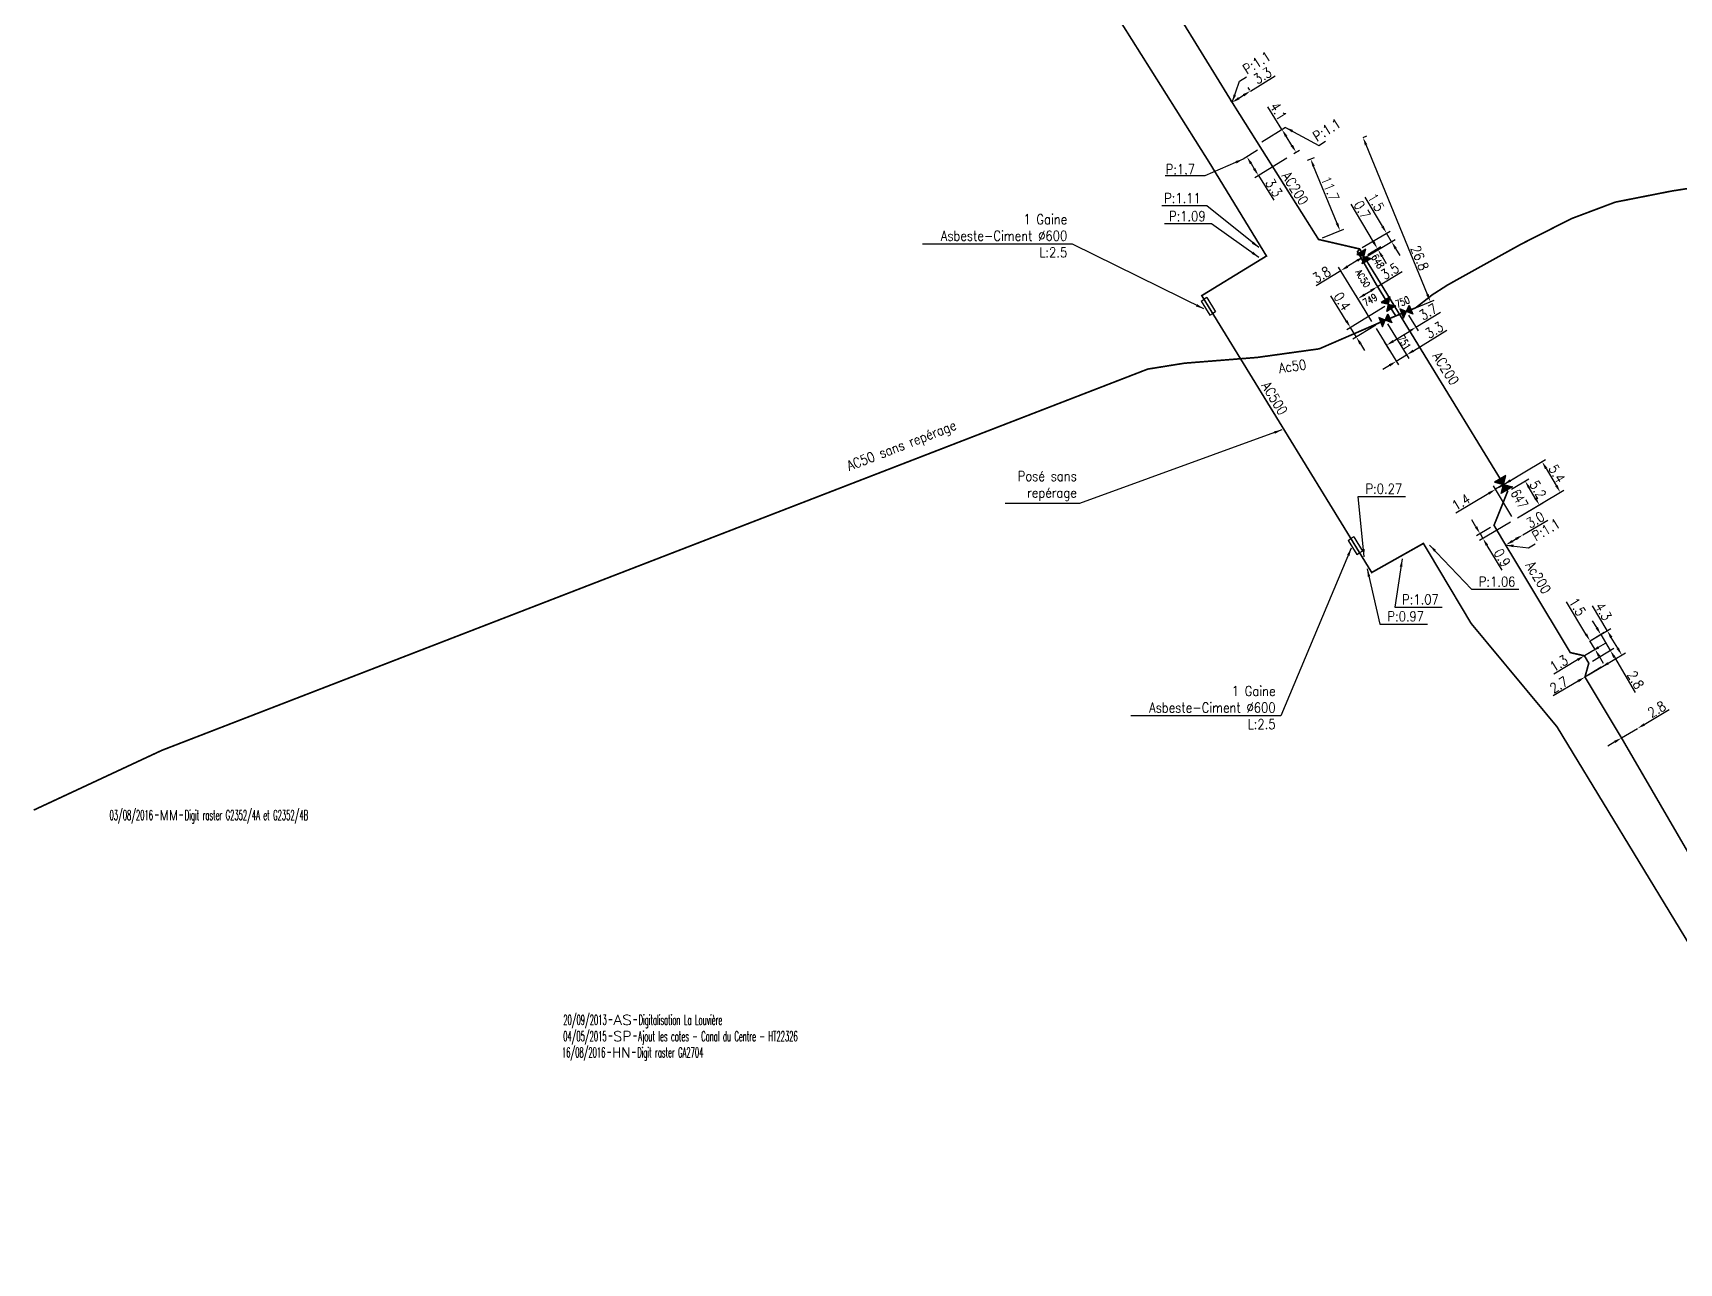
# Model space of a CAD drawing. Header units: millimetres. Extents: x 134000 to 135000, y 130000 to 130989.
# Drawn here: x 133999.9 to 134248.2, y 130200.9 to 130386.5 of the extents above; entities that cross this region are included whole.
import ezdxf
from ezdxf.enums import TextEntityAlignment as Align

# ---------------------------------------------------------------- set-up
doc = ezdxf.new("R2010")
doc.units = ezdxf.units.MM
doc.header["$PDMODE"] = 34
doc.layers.get('0').update_dxf_attribs({"linetype": 'CONTINUOUS'})
doc.layers.get('Defpoints').update_dxf_attribs({"linetype": 'CONTINUOUS'})
for name, color, linetype in [('G_120', 4, 'CONTINUOUS'), ('G_300', 7, 'CONTINUOUS'), ('G_400', 7, 'CONTINUOUS'), ('G_910', 7, 'CONTINUOUS')]:
    doc.layers.add(name, color=color, linetype=linetype)
doc.styles.get("Standard").update_dxf_attribs({"font": 'romans.shx', "width": 0.85})
doc.linetypes.add('G_CROSS_COUNTRY', pattern='A,8,-7.08,["CROSS COUNTRY",Standard,S=1,R=0,X=-6.34,Y=-0.5],-7.08', length=22.16)
doc.linetypes.add('G_typB_AP', pattern='A,5,-0.3,["o",Standard,S=1.5,R=0,X=0,Y=-0.5],-1.65', length=6.95)
doc.dimstyles.get("Standard").update_dxf_attribs({"dimtxt": 1.5, "dimasz": 1.2, "dimexe": 0.625, "dimexo": 0.625, "dimgap": 0.25, "dimtad": 1, "dimdec": 1, "dimzin": 0, "dimdsep": 46, "dimtxsty": 'Standard', "dimcen": -0.5, "dimadec": 0, "dimazin": 0, "dimtfac": 1, "dimtdec": 1, "dimtmove": 0, "dimatfit": 3, "dimfxl": 0, "dimtolj": 1, "dimtzin": 0, "dimarcsym": 0})

# ---------------------------------------------------------------- blocks, each defined once
blk = doc.blocks.new('*D66')
at = {"layer": 'Defpoints', "color": 0, "linetype": 'Continuous', "transparency": 16777216}
for p in [(134203.9, 130343.16), (134202.21, 130342.43), (134205.57, 130336.98)]:
    blk.add_point(p, dxfattribs=at)
at = {"layer": 'G_300', "color": 0, "linetype": 'Continuous', "lineweight": -2, "transparency": 16777216}
for p, q in [((134202.54, 130341.9), (134205.9, 130336.44)), ((134204.23, 130342.63), (134207.45, 130337.39)), ((134208.14, 130338.56), (134213.18, 130341.66)), ((134205.57, 130336.98), (134207.12, 130337.93)), ((134204.55, 130336.35), (134203.53, 130335.72))]:
    blk.add_line(p, q, dxfattribs=at)
at = {"layer": 'G_300', "color": 0, "linetype": 'Continuous', "transparency": 16777216}
for points in [[(134208.04, 130338.73), (134208.24, 130338.39), (134207.12, 130337.93)], [(134204.45, 130336.52), (134204.66, 130336.18), (134205.57, 130336.98)]]:
    blk.add_solid(points, dxfattribs=at)
at = {"layer": 'G_300', "color": 0, "linetype": 'Continuous', "transparency": 16777216, "insert": (134211.3, 130341.68), "char_height": 1.5, "attachment_point": 5, "rotation": 31.6042}
blk.add_mtext('\\A1;3.3', dxfattribs=at)
blk = doc.blocks.new('*D67')
at = {"layer": 'Defpoints', "color": 0, "linetype": 'Continuous', "transparency": 16777216}
for p in [(134199.77, 130346.41), (134204.38, 130345.59), (134202.21, 130342.43)]:
    blk.add_point(p, dxfattribs=at)
at = {"layer": 'G_300', "color": 0, "linetype": 'Continuous', "lineweight": -2, "transparency": 16777216}
for p, q in [((134202.75, 130348.24), (134206.47, 130350.53)), ((134204.05, 130346.12), (134202.42, 130348.78)), ((134201.89, 130342.97), (134199.44, 130346.94)), ((134200.79, 130347.04), (134201.73, 130347.61))]:
    blk.add_line(p, q, dxfattribs=at)
at = {"layer": 'G_300', "color": 0, "linetype": 'Continuous', "transparency": 16777216}
for points in [[(134201.62, 130347.79), (134201.83, 130347.44), (134202.75, 130348.24)], [(134200.69, 130347.21), (134200.89, 130346.87), (134199.77, 130346.41)]]:
    blk.add_solid(points, dxfattribs=at)
at = {"layer": 'G_300', "color": 0, "linetype": 'Continuous', "transparency": 16777216, "insert": (134204.6, 130350.56), "char_height": 1.5, "attachment_point": 5, "rotation": 31.6042}
blk.add_mtext('\\A1;3.5', dxfattribs=at)
blk = doc.blocks.new('*D68')
at = {"layer": 'Defpoints', "color": 0, "linetype": 'Continuous', "transparency": 16777216}
for p in [(134204.38, 130345.59), (134199.54, 130340.62), (134202.99, 130342.75)]:
    blk.add_point(p, dxfattribs=at)
at = {"layer": 'G_300', "color": 0, "linetype": 'Continuous', "lineweight": -2, "transparency": 16777216}
for p, q in [((134198.02, 130343.08), (134195.7, 130346.86)), ((134203.85, 130345.26), (134198.12, 130341.73)), ((134199.54, 130340.62), (134198.65, 130342.06)), ((134202.46, 130342.42), (134199, 130340.3)), ((134200.16, 130339.6), (134200.79, 130338.58))]:
    blk.add_line(p, q, dxfattribs=at)
at = {"layer": 'G_300', "color": 0, "linetype": 'Continuous', "transparency": 16777216}
for points in [[(134198.19, 130343.19), (134197.85, 130342.98), (134198.65, 130342.06)], [(134200.34, 130339.71), (134199.99, 130339.5), (134199.54, 130340.62)]]:
    blk.add_solid(points, dxfattribs=at)
at = {"layer": 'G_300', "color": 0, "linetype": 'Continuous', "transparency": 16777216, "insert": (134197.4, 130346.01), "char_height": 1.5, "attachment_point": 5, "rotation": 301.6042}
blk.add_mtext('\\A1;0.4', dxfattribs=at)
blk = doc.blocks.new('*D84')
at = {"layer": 'Defpoints', "color": 0, "linetype": 'Continuous', "transparency": 16777216}
for p in [(134183.56, 130377.76), (134181.07, 130375.62), (134183.82, 130377.34)]:
    blk.add_point(p, dxfattribs=at)
at = {"layer": 'G_120', "color": 0, "linetype": 'Continuous', "lineweight": -2, "transparency": 16777216}
for p, q in [((134183.49, 130377.87), (134183.23, 130378.29)), ((134183.56, 130377.76), (134187.27, 130380.07)), ((134180.73, 130376.15), (134180.47, 130376.57)), ((134181.82, 130376.67), (134182.54, 130377.12))]:
    blk.add_line(p, q, dxfattribs=at)
at = {"layer": 'G_120', "color": 0, "linetype": 'Continuous', "transparency": 16777216}
for points in [[(134182.43, 130377.29), (134182.65, 130376.95), (134183.56, 130377.76)], [(134181.71, 130376.84), (134181.93, 130376.5), (134180.8, 130376.04)]]:
    blk.add_solid(points, dxfattribs=at)
at = {"layer": 'G_120', "color": 0, "linetype": 'Continuous', "transparency": 16777216, "insert": (134185.39, 130380.08), "char_height": 1.5, "attachment_point": 5, "rotation": 31.9525}
blk.add_mtext('\\A1;3.3', dxfattribs=at)
blk = doc.blocks.new('*D86')
at = {"layer": 'Defpoints', "color": 0, "linetype": 'Continuous', "transparency": 16777216}
for p in [(134191.57, 130367.07), (134192.64, 130367.51), (134193.84, 130355.36)]:
    blk.add_point(p, dxfattribs=at)
at = {"layer": 'G_120', "color": 0, "linetype": 'Continuous', "lineweight": -2, "transparency": 16777216}
for p, q in [((134192.15, 130367.31), (134193.22, 130367.75)), ((134196.63, 130357.79), (134193.1, 130366.4)), ((134194.42, 130355.59), (134197.66, 130356.92))]:
    blk.add_line(p, q, dxfattribs=at)
at = {"layer": 'G_120', "color": 0, "linetype": 'Continuous', "transparency": 16777216}
for points in [[(134193.28, 130366.47), (134192.91, 130366.32), (134192.64, 130367.51)], [(134196.81, 130357.87), (134196.44, 130357.72), (134197.08, 130356.68)]]:
    blk.add_solid(points, dxfattribs=at)
at = {"layer": 'G_120', "color": 0, "linetype": 'Continuous', "transparency": 16777216, "insert": (134195.57, 130363.02), "char_height": 1.5, "attachment_point": 5, "rotation": 292.2926}
blk.add_mtext('\\A1;11.7', dxfattribs=at)
blk = doc.blocks.new('*D87')
at = {"layer": 'Defpoints', "color": 0, "linetype": 'Continuous', "transparency": 16777216}
for p in [(134202.82, 130353.81), (134200.23, 130352.28), (134200.71, 130352.79)]:
    blk.add_point(p, dxfattribs=at)
at = {"layer": 'G_300', "color": 0, "linetype": 'Continuous', "lineweight": -2, "transparency": 16777216}
for p, q in [((134202.11, 130355.01), (134198.75, 130360.69)), ((134200.77, 130352.6), (134203.36, 130354.13)), ((134201.25, 130353.11), (134203.26, 130354.3)), ((134202.82, 130353.81), (134202.72, 130353.98)), ((134203.43, 130352.78), (134204.04, 130351.75))]:
    blk.add_line(p, q, dxfattribs=at)
at = {"layer": 'G_300', "color": 0, "linetype": 'Continuous', "transparency": 16777216}
for points in [[(134202.28, 130355.11), (134201.94, 130354.91), (134202.72, 130353.98)], [(134203.6, 130352.88), (134203.26, 130352.68), (134202.82, 130353.81)]]:
    blk.add_solid(points, dxfattribs=at)
at = {"layer": 'G_300', "color": 0, "linetype": 'Continuous', "transparency": 16777216, "insert": (134200.42, 130359.83), "char_height": 1.5, "attachment_point": 5, "rotation": 300.6363}
blk.add_mtext('\\A1;0.7', dxfattribs=at)
blk = doc.blocks.new('*D88')
at = {"layer": 'Defpoints', "color": 0, "linetype": 'Continuous', "transparency": 16777216}
for p in [(134197.19, 130350.64), (134200.71, 130352.79), (134201.19, 130344.11)]:
    blk.add_point(p, dxfattribs=at)
at = {"layer": 'G_300', "color": 0, "linetype": 'Continuous', "lineweight": -2, "transparency": 16777216}
for p, q in [((134197.19, 130350.64), (134193.46, 130348.35)), ((134200.86, 130344.64), (134196.87, 130351.17)), ((134199.69, 130352.16), (134198.21, 130351.26))]:
    blk.add_line(p, q, dxfattribs=at)
at = {"layer": 'G_300', "color": 0, "linetype": 'Continuous', "transparency": 16777216}
for points in [[(134198.11, 130351.43), (134198.32, 130351.09), (134197.19, 130350.64)], [(134199.58, 130352.33), (134199.79, 130351.99), (134200.71, 130352.79)]]:
    blk.add_solid(points, dxfattribs=at)
at = {"layer": 'G_300', "color": 0, "linetype": 'Continuous', "transparency": 16777216, "insert": (134194.29, 130350.03), "char_height": 1.5, "attachment_point": 5, "rotation": 31.46}
blk.add_mtext('\\A1;3.8', dxfattribs=at)
blk = doc.blocks.new('*D89')
at = {"layer": 'Defpoints', "color": 0, "linetype": 'Continuous', "transparency": 16777216}
for p in [(134199.88, 130353.81), (134204.86, 130355.02), (134200.23, 130352.28)]:
    blk.add_point(p, dxfattribs=at)
at = {"layer": 'G_120', "color": 0, "linetype": 'Continuous', "lineweight": -2, "transparency": 16777216}
for p, q in [((134203.48, 130357.34), (134200.89, 130361.72)), ((134200.42, 130354.13), (134204.63, 130356.63)), ((134200.77, 130352.6), (134205.4, 130355.33)), ((134204.86, 130355.02), (134204.09, 130356.31)), ((134205.47, 130353.98), (134206.08, 130352.95))]:
    blk.add_line(p, q, dxfattribs=at)
at = {"layer": 'G_120', "color": 0, "linetype": 'Continuous', "transparency": 16777216}
for points in [[(134203.65, 130357.44), (134203.31, 130357.24), (134204.09, 130356.31)], [(134205.64, 130354.09), (134205.3, 130353.88), (134204.86, 130355.02)]]:
    blk.add_solid(points, dxfattribs=at)
at = {"layer": 'G_120', "color": 0, "linetype": 'Continuous', "transparency": 16777216, "insert": (134202.51, 130360.95), "char_height": 1.5, "attachment_point": 5, "rotation": 300.6363}
blk.add_mtext('\\A1;1.5', dxfattribs=at)
blk = doc.blocks.new('G_300_04')
at = {"linetype": 'Continuous'}
h = blk.add_hatch(color=0, dxfattribs=at)
h.paths.add_polyline_path([(-1, 1), (-1, -1), (0, 0)])
h.paths.add_polyline_path([(1, 1), (0, 0), (1, -1)])
at = {"color": 0, "linetype": 'Continuous', "flags": 128}
blk.add_lwpolyline([(-1, -1), (1, 1), (1, -1), (-1, 1)], close=True, dxfattribs=at)
at = {"color": 0, "linetype": 'Continuous', "width": 0.75}
blk.add_attdef('NUM', text='', height=1.5, dxfattribs=at).set_placement((0, 2.1), align=Align.MIDDLE_CENTER)
at = {"color": 0, "linetype": 'Continuous', "width": 0.75, "flags": 3}
for tag, p in [('DEF_LEG', (0, -5)), ('DEF_COUP', (0, -7.5)), ('DEF_TYPE', (0, -10))]:
    blk.add_attdef(tag, text='', height=1.2, dxfattribs=at).set_placement(p, align=Align.MIDDLE)
blk = doc.blocks.new('*D101')
at = {"layer": 'Defpoints', "color": 0, "linetype": 'Continuous', "transparency": 16777216}
for p in [(134207.09, 130344.47), (134204.09, 130339.38), (134204.9, 130338.08)]:
    blk.add_point(p, dxfattribs=at)
at = {"layer": 'G_300', "color": 0, "linetype": 'Continuous', "lineweight": -2, "transparency": 16777216}
for p, q in [((134207.42, 130343.93), (134208.86, 130341.58)), ((134208.53, 130342.11), (134212.26, 130344.4)), ((134205.11, 130340.01), (134207.51, 130341.48)), ((134204.57, 130338.61), (134203.77, 130339.91))]:
    blk.add_line(p, q, dxfattribs=at)
at = {"layer": 'G_300', "color": 0, "linetype": 'Continuous', "transparency": 16777216}
for points in [[(134207.41, 130341.66), (134207.62, 130341.31), (134208.53, 130342.11)], [(134205.01, 130340.18), (134205.22, 130339.84), (134204.09, 130339.38)]]:
    blk.add_solid(points, dxfattribs=at)
at = {"layer": 'G_300', "color": 0, "linetype": 'Continuous', "transparency": 16777216, "insert": (134210.38, 130344.43), "char_height": 1.5, "attachment_point": 5, "rotation": 31.6042}
blk.add_mtext('\\A1;3.7', dxfattribs=at)
blk = doc.blocks.new('*D102')
at = {"layer": 'Defpoints', "color": 0, "linetype": 'Continuous', "transparency": 16777216}
for p in [(134224.66, 130310.76), (134224.66, 130310.76), (134222.07, 130309.23)]:
    blk.add_point(p, dxfattribs=at)
at = {"layer": 'G_120', "color": 0, "linetype": 'Continuous', "lineweight": -2, "transparency": 16777216}
for p, q in [((134224.66, 130310.76), (134228.42, 130312.98)), ((134223.11, 130309.84), (134223.62, 130310.15))]:
    blk.add_line(p, q, dxfattribs=at)
at = {"layer": 'G_120', "color": 0, "linetype": 'Continuous', "transparency": 16777216}
for points in [[(134223.52, 130310.32), (134223.73, 130309.97), (134224.66, 130310.76)], [(134223.01, 130310.01), (134223.21, 130309.67), (134222.07, 130309.23)]]:
    blk.add_solid(points, dxfattribs=at)
at = {"layer": 'G_120', "color": 0, "linetype": 'Continuous', "transparency": 16777216, "insert": (134226.55, 130313.04), "char_height": 1.5, "attachment_point": 5, "rotation": 30.6011}
blk.add_mtext('\\A1;3.0', dxfattribs=at)
blk = doc.blocks.new('*D103')
at = {"layer": 'Defpoints', "color": 0, "linetype": 'Continuous', "transparency": 16777216}
for p in [(134220.31, 130312.21), (134223.32, 130313.01), (134218.64, 130310.22)]:
    blk.add_point(p, dxfattribs=at)
at = {"layer": 'G_120', "color": 0, "linetype": 'Continuous', "lineweight": -2, "transparency": 16777216}
for p, q in [((134217.59, 130311.99), (134216.97, 130313.02)), ((134219.77, 130311.89), (134217.67, 130310.64)), ((134222.78, 130312.69), (134218.1, 130309.9)), ((134218.2, 130310.96), (134218.64, 130310.22)), ((134219.25, 130309.19), (134221.47, 130305.46))]:
    blk.add_line(p, q, dxfattribs=at)
at = {"layer": 'G_120', "color": 0, "linetype": 'Continuous', "transparency": 16777216}
for points in [[(134217.76, 130312.09), (134217.42, 130311.88), (134218.2, 130310.96)], [(134219.43, 130309.29), (134219.08, 130309.09), (134218.64, 130310.22)]]:
    blk.add_solid(points, dxfattribs=at)
at = {"layer": 'G_120', "color": 0, "linetype": 'Continuous', "transparency": 16777216, "insert": (134221.54, 130307.31), "char_height": 1.5, "attachment_point": 5, "rotation": 300.7694}
blk.add_mtext('\\A1;0.9', dxfattribs=at)
blk = doc.blocks.new('*D104')
at = {"layer": 'Defpoints', "color": 0, "linetype": 'Continuous', "transparency": 16777216}
for p in [(134233.95, 130292.52), (134235.06, 130293.18), (134235.06, 130293.18)]:
    blk.add_point(p, dxfattribs=at)
at = {"layer": 'G_120', "color": 0, "linetype": 'Continuous', "lineweight": -2, "transparency": 16777216}
for p, q in [((134236.1, 130293.8), (134237.13, 130294.41)), ((134232.92, 130291.9), (134229.32, 130289.76)), ((134235.06, 130293.18), (134233.95, 130292.52))]:
    blk.add_line(p, q, dxfattribs=at)
at = {"layer": 'G_120', "color": 0, "linetype": 'Continuous', "transparency": 16777216}
for points in [[(134235.99, 130293.97), (134236.2, 130293.63), (134235.06, 130293.18)], [(134232.81, 130292.08), (134233.02, 130291.73), (134233.95, 130292.52)]]:
    blk.add_solid(points, dxfattribs=at)
at = {"layer": 'G_120', "color": 0, "linetype": 'Continuous', "transparency": 16777216, "insert": (134230.09, 130291.38), "char_height": 1.5, "attachment_point": 5, "rotation": 30.8023}
blk.add_mtext('\\A1;1.3', dxfattribs=at)
blk = doc.blocks.new('*D105')
at = {"layer": 'Defpoints', "color": 0, "linetype": 'Continuous', "transparency": 16777216}
for p in [(134241.96, 130281.55), (134241.96, 130281.55), (134239.55, 130280.12)]:
    blk.add_point(p, dxfattribs=at)
at = {"layer": 'G_120', "color": 0, "linetype": 'Continuous', "lineweight": -2, "transparency": 16777216}
for p, q in [((134242.99, 130282.16), (134246.75, 130284.39)), ((134239.55, 130280.12), (134241.96, 130281.55)), ((134238.52, 130279.51), (134237.48, 130278.9))]:
    blk.add_line(p, q, dxfattribs=at)
at = {"layer": 'G_120', "color": 0, "linetype": 'Continuous', "transparency": 16777216}
for points in [[(134242.89, 130282.33), (134243.09, 130281.99), (134241.96, 130281.55)], [(134238.41, 130279.68), (134238.62, 130279.34), (134239.55, 130280.12)]]:
    blk.add_solid(points, dxfattribs=at)
at = {"layer": 'G_120', "color": 0, "linetype": 'Continuous', "transparency": 16777216, "insert": (134244.87, 130284.44), "char_height": 1.5, "attachment_point": 5, "rotation": 30.6753}
blk.add_mtext('\\A1;2.8', dxfattribs=at)
blk = doc.blocks.new('*D116')
at = {"layer": 'Defpoints', "color": 0, "linetype": 'Continuous', "transparency": 16777216}
for p in [(134234.3, 130294.47), (134234.79, 130294.77), (134233.95, 130292.52)]:
    blk.add_point(p, dxfattribs=at)
at = {"layer": 'G_120', "color": 0, "linetype": 'Continuous', "lineweight": -2, "transparency": 16777216}
for p, q in [((134234.18, 130295.8), (134231.27, 130300.68)), ((134234.48, 130292.84), (134236.1, 130293.8)), ((134235.56, 130293.48), (134234.79, 130294.77)), ((134234.83, 130294.79), (134235.33, 130295.09)), ((134236.17, 130292.45), (134236.79, 130291.42))]:
    blk.add_line(p, q, dxfattribs=at)
at = {"layer": 'G_120', "color": 0, "linetype": 'Continuous', "transparency": 16777216}
for points in [[(134234.35, 130295.9), (134234.01, 130295.7), (134234.79, 130294.77)], [(134236.35, 130292.55), (134236, 130292.35), (134235.56, 130293.48)]]:
    blk.add_solid(points, dxfattribs=at)
at = {"layer": 'G_120', "color": 0, "linetype": 'Continuous', "transparency": 16777216, "insert": (134232.89, 130299.91), "char_height": 1.5, "attachment_point": 5, "rotation": 300.8023}
blk.add_mtext('\\A1;1.5', dxfattribs=at)
blk = doc.blocks.new('*D117')
at = {"layer": 'Defpoints', "color": 0, "linetype": 'Continuous', "transparency": 16777216}
for p in [(134236.42, 130295.74), (134234.3, 130294.47), (134234.61, 130291.4)]:
    blk.add_point(p, dxfattribs=at)
at = {"layer": 'G_120', "color": 0, "linetype": 'Continuous', "lineweight": -2, "transparency": 16777216}
for p, q in [((134234.83, 130294.79), (134236.95, 130296.06)), ((134235.8, 130296.77), (134235.19, 130297.8)), ((134236.42, 130295.74), (134237.85, 130293.33)), ((134235.15, 130291.72), (134238.39, 130293.65)), ((134238.47, 130292.3), (134241.62, 130287))]:
    blk.add_line(p, q, dxfattribs=at)
at = {"layer": 'G_120', "color": 0, "linetype": 'Continuous', "transparency": 16777216}
for points in [[(134235.98, 130296.87), (134235.63, 130296.66), (134236.42, 130295.74)], [(134238.64, 130292.4), (134238.29, 130292.2), (134237.85, 130293.33)]]:
    blk.add_solid(points, dxfattribs=at)
at = {"layer": 'G_120', "color": 0, "linetype": 'Continuous', "transparency": 16777216, "insert": (134241.67, 130288.88), "char_height": 1.5, "attachment_point": 5, "rotation": 300.8023}
blk.add_mtext('\\A1;2.8', dxfattribs=at)
blk = doc.blocks.new('*D118')
at = {"layer": 'Defpoints', "color": 0, "linetype": 'Continuous', "transparency": 16777216}
for p in [(134237.39, 130296.32), (134234.3, 130294.47), (134234.03, 130289.31)]:
    blk.add_point(p, dxfattribs=at)
at = {"layer": 'G_120', "color": 0, "linetype": 'Continuous', "lineweight": -2, "transparency": 16777216}
for p, q in [((134237.39, 130296.32), (134235.15, 130300.07)), ((134234.83, 130294.79), (134237.93, 130296.64)), ((134238.98, 130293.65), (134238, 130295.29)), ((134234.57, 130289.63), (134240.13, 130292.94))]:
    blk.add_line(p, q, dxfattribs=at)
at = {"layer": 'G_120', "color": 0, "linetype": 'Continuous', "transparency": 16777216}
for points in [[(134238.18, 130295.39), (134237.83, 130295.18), (134237.39, 130296.32)], [(134239.15, 130293.76), (134238.81, 130293.55), (134239.59, 130292.62)]]:
    blk.add_solid(points, dxfattribs=at)
at = {"layer": 'G_120', "color": 0, "linetype": 'Continuous', "transparency": 16777216, "insert": (134236.82, 130299.22), "char_height": 1.5, "attachment_point": 5, "rotation": 300.8023}
blk.add_mtext('\\A1;4.3', dxfattribs=at)
blk = doc.blocks.new('*D119')
at = {"layer": 'Defpoints', "color": 0, "linetype": 'Continuous', "transparency": 16777216}
for p in [(134236.5, 130290.78), (134234.03, 130289.31), (134234.03, 130289.31)]:
    blk.add_point(p, dxfattribs=at)
at = {"layer": 'G_120', "color": 0, "linetype": 'Continuous', "lineweight": -2, "transparency": 16777216}
for p, q in [((134236.5, 130290.78), (134234.03, 130289.31)), ((134237.53, 130291.39), (134238.56, 130292.01)), ((134233, 130288.69), (134229.25, 130286.46)), ((134233.71, 130289.85), (134233.71, 130289.85))]:
    blk.add_line(p, q, dxfattribs=at)
at = {"layer": 'G_120', "color": 0, "linetype": 'Continuous', "transparency": 16777216}
for points in [[(134237.43, 130291.56), (134237.63, 130291.22), (134236.5, 130290.78)], [(134232.9, 130288.87), (134233.11, 130288.52), (134234.03, 130289.31)]]:
    blk.add_solid(points, dxfattribs=at)
at = {"layer": 'G_120', "color": 0, "linetype": 'Continuous', "transparency": 16777216, "insert": (134230.1, 130288.13), "char_height": 1.5, "attachment_point": 5, "rotation": 30.8023}
blk.add_mtext('\\A1;2.7', dxfattribs=at)
blk = doc.blocks.new('*D120')
at = {"layer": 'Defpoints', "color": 0, "linetype": 'Continuous', "transparency": 16777216}
for p in [(134221.75, 130318.36), (134220.55, 130317.65), (134223.32, 130313.01)]:
    blk.add_point(p, dxfattribs=at)
at = {"layer": 'G_300', "color": 0, "linetype": 'Continuous', "lineweight": -2, "transparency": 16777216}
for p, q in [((134223, 130313.54), (134220.23, 130318.18)), ((134221.75, 130318.36), (134220.55, 130317.65)), ((134222.79, 130318.97), (134223.82, 130319.59)), ((134219.52, 130317.03), (134214.54, 130314.07)), ((134222.07, 130317.82), (134222.07, 130317.82))]:
    blk.add_line(p, q, dxfattribs=at)
at = {"layer": 'G_300', "color": 0, "linetype": 'Continuous', "transparency": 16777216}
for points in [[(134222.68, 130319.15), (134222.89, 130318.8), (134221.75, 130318.36)], [(134219.42, 130317.2), (134219.63, 130316.86), (134220.55, 130317.65)]]:
    blk.add_solid(points, dxfattribs=at)
at = {"layer": 'G_300', "color": 0, "linetype": 'Continuous', "transparency": 16777216, "insert": (134215.34, 130315.71), "char_height": 1.5, "attachment_point": 5, "rotation": 30.7694}
blk.add_mtext('\\A1;1.4', dxfattribs=at)
blk = doc.blocks.new('*D121')
at = {"layer": 'Defpoints', "color": 0, "linetype": 'Continuous', "transparency": 16777216}
for p in [(134225, 130318.9), (134222.41, 130317.36), (134223.32, 130313.01)]:
    blk.add_point(p, dxfattribs=at)
at = {"layer": 'G_120', "color": 0, "linetype": 'Continuous', "lineweight": -2, "transparency": 16777216}
for p, q in [((134222.94, 130317.68), (134225.54, 130319.22)), ((134223.85, 130313.33), (134227.69, 130315.61)), ((134226.54, 130316.32), (134225.62, 130317.87))]:
    blk.add_line(p, q, dxfattribs=at)
at = {"layer": 'G_120', "color": 0, "linetype": 'Continuous', "transparency": 16777216}
for points in [[(134225.79, 130317.97), (134225.45, 130317.77), (134225, 130318.9)], [(134226.71, 130316.43), (134226.37, 130316.22), (134227.15, 130315.29)]]:
    blk.add_solid(points, dxfattribs=at)
at = {"layer": 'G_120', "color": 0, "linetype": 'Continuous', "transparency": 16777216, "insert": (134226.94, 130317.61), "char_height": 1.5, "attachment_point": 5, "rotation": 300.7694}
blk.add_mtext('\\A1;5.2', dxfattribs=at)
blk = doc.blocks.new('*D122')
at = {"layer": 'Defpoints', "color": 0, "linetype": 'Continuous', "transparency": 16777216}
for p in [(134220.55, 130317.65), (134230.32, 130317.18), (134223.32, 130313.01)]:
    blk.add_point(p, dxfattribs=at)
at = {"layer": 'G_300', "color": 0, "linetype": 'Continuous', "lineweight": -2, "transparency": 16777216}
for p, q in [((134221.09, 130317.97), (134228.1, 130322.14)), ((134228.17, 130320.79), (134229.71, 130318.21)), ((134223.85, 130313.33), (134230.86, 130317.5))]:
    blk.add_line(p, q, dxfattribs=at)
at = {"layer": 'G_300', "color": 0, "linetype": 'Continuous', "transparency": 16777216}
for points in [[(134228.35, 130320.89), (134228, 130320.68), (134227.56, 130321.82)], [(134229.88, 130318.31), (134229.54, 130318.11), (134230.32, 130317.18)]]:
    blk.add_solid(points, dxfattribs=at)
at = {"layer": 'G_300', "color": 0, "linetype": 'Continuous', "transparency": 16777216, "insert": (134229.8, 130320.01), "char_height": 1.5, "attachment_point": 5, "rotation": 300.7694}
blk.add_mtext('\\A1;5.4', dxfattribs=at)
blk = doc.blocks.new('GIS_MODF')
at = {"color": 0, "linetype": 'Continuous', "flags": 128}
for points in [[(-2.18, -0.01), (-1.68, -0.01)], [(1.52, -0.01), (2.02, -0.01)]]:
    blk.add_lwpolyline(points, dxfattribs=at)
at = {"color": 0, "linetype": 'Continuous', "width": 0.5}
blk.add_attdef('DATE', text='', height=1.5, dxfattribs=at).set_placement((-2.5, -0.8), align=Align.RIGHT)
at = {"color": 0, "linetype": 'Continuous', "width": 1.771291}
blk.add_attdef('USER', text='', height=1.5, dxfattribs=at).set_placement((-1.51, -0.8), (1.28, -0.8), align=Align.FIT)
at = {"color": 0, "linetype": 'Continuous', "width": 0.5}
blk.add_attdef('DESC', (2.29, -0.8), '', height=1.5, dxfattribs=at)
blk = doc.blocks.new('*D127')
at = {"layer": 'Defpoints', "color": 0, "linetype": 'Continuous', "transparency": 16777216}
for p in [(134199.97, 130370.51), (134200.55, 130370.75), (134203.9, 130343.16)]:
    blk.add_point(p, dxfattribs=at)
at = {"layer": 'G_300', "color": 0, "linetype": 'Continuous', "lineweight": -2, "transparency": 16777216}
for p, q in [((134200.55, 130370.75), (134201.13, 130370.99)), ((134210.26, 130347.06), (134201.01, 130369.64)), ((134204.48, 130343.4), (134211.3, 130346.19))]:
    blk.add_line(p, q, dxfattribs=at)
at = {"layer": 'G_300', "color": 0, "linetype": 'Continuous', "transparency": 16777216}
for points in [[(134201.19, 130369.72), (134200.82, 130369.57), (134200.55, 130370.75)], [(134210.45, 130347.14), (134210.08, 130346.99), (134210.72, 130345.95)]]:
    blk.add_solid(points, dxfattribs=at)
at = {"layer": 'G_300', "color": 0, "linetype": 'Continuous', "transparency": 16777216, "insert": (134209.1, 130352.55), "char_height": 1.5, "attachment_point": 5, "rotation": 292.2926}
blk.add_mtext('\\A1;26.8', dxfattribs=at)
blk = doc.blocks.new('*D140')
at = {"layer": 'Defpoints', "color": 0, "linetype": 'Continuous', "transparency": 16777216}
for p in [(134185.15, 130369.13), (134189.57, 130367.98), (134184.77, 130365)]:
    blk.add_point(p, dxfattribs=at)
at = {"layer": 'G_120', "color": 0, "linetype": 'Continuous', "lineweight": -2, "transparency": 16777216}
for p, q in [((134184.62, 130368.81), (134182.49, 130367.49)), ((134183.66, 130366.8), (134184.14, 130366.02)), ((134189.04, 130367.65), (134184.24, 130364.67)), ((134184.77, 130365), (134187.07, 130361.29))]:
    blk.add_line(p, q, dxfattribs=at)
at = {"layer": 'G_120', "color": 0, "linetype": 'Continuous', "transparency": 16777216}
for points in [[(134183.83, 130366.9), (134183.49, 130366.69), (134183.03, 130367.82)], [(134184.31, 130366.13), (134183.97, 130365.92), (134184.77, 130365)]]:
    blk.add_solid(points, dxfattribs=at)
at = {"layer": 'G_120', "color": 0, "linetype": 'Continuous', "transparency": 16777216, "insert": (134187.09, 130363.16), "char_height": 1.5, "attachment_point": 5, "rotation": 301.795}
blk.add_mtext('\\A1;3.3', dxfattribs=at)
blk = doc.blocks.new('*D141')
at = {"layer": 'Defpoints', "color": 0, "linetype": 'Continuous', "transparency": 16777216}
for p in [(134184.76, 130369.76), (134189.57, 130367.98), (134190.45, 130368.52)]:
    blk.add_point(p, dxfattribs=at)
at = {"layer": 'G_120', "color": 0, "linetype": 'Continuous', "lineweight": -2, "transparency": 16777216}
for p, q in [((134188.31, 130371.97), (134186.2, 130375.37)), ((134185.29, 130370.09), (134188.84, 130372.29)), ((134189.81, 130369.54), (134188.94, 130370.95)), ((134190.1, 130368.31), (134190.98, 130368.85))]:
    blk.add_line(p, q, dxfattribs=at)
at = {"layer": 'G_120', "color": 0, "linetype": 'Continuous', "transparency": 16777216}
for points in [[(134189.11, 130371.05), (134188.77, 130370.84), (134188.31, 130371.97)], [(134189.98, 130369.65), (134189.64, 130369.44), (134190.45, 130368.52)]]:
    blk.add_solid(points, dxfattribs=at)
at = {"layer": 'G_120', "color": 0, "linetype": 'Continuous', "transparency": 16777216, "insert": (134187.79, 130374.71), "char_height": 1.5, "attachment_point": 5, "rotation": 301.795}
blk.add_mtext('\\A1;4.1', dxfattribs=at)

msp = doc.modelspace()

# ---------------------------------------------------------------- linework, layer by layer
at = {"layer": 'G_120', "linetype": 'G_typB_AP', "ltscale": 0.5, "const_width": 0.25, "flags": 128}
for points in [[(134354.75, 130000), (134341.86, 130034.57), (134332.65, 130057.73), (134318.51, 130093.3), (134308.57, 130119.23), (134296.22, 130149.93), (134281.77, 130187.75), (134270.57, 130214.79), (134252.07, 130245.18), (134229.81, 130281.81), (134216.86, 130297.4), (134209.66, 130309.48), (134201.86, 130305.09), (134176.22, 130346.88), (134185.98, 130352.86), (134177.39, 130366.92), (134156.9, 130399.44), (134124.17, 130453.57), (134120.63, 130468.09), (134108.85, 130513.31), (134108.85, 130513.31), (134104.63, 130530.68), (134094.21, 130569.2), (134090.11, 130583.1), (134074.5, 130640.95), (134065.98, 130671.33), (134061.87, 130684.73), (134057.17, 130702.45), (134056.21, 130710.45), (134050.81, 130733.02), (134043.08, 130760.2), (134018.18, 130819.95), (134014.92, 130827.62), (134005.81, 130842.35), (134000, 130854.02)], [(134099.46, 130582.24), (134101.17, 130575.86), (134101.5, 130574.66), (134105.32, 130559.99), (134116.85, 130517.02), (134122.68, 130496.09), (134124.74, 130488.74), (134125.19, 130488.35), (134127.53, 130479.11), (134127.53, 130479.11), (134127.58, 130477.44), (134128.9, 130473.46), (134134.56, 130457.74), (134137.74, 130450.06), (134136.9, 130447.75), (134139.05, 130444.08), (134156.16, 130416.18), (134170.31, 130393.09), (134181.07, 130375.62), (134184.76, 130369.76), (134185.13, 130369.17), (134193.84, 130355.36), (134200.06, 130353.92), (134200.31, 130353.48)], [(134200.06, 130353.92), (134199.71, 130353.49), (134200.02, 130352.99), (134202.4, 130348.81), (134203.96, 130346.27)], [(134221.25, 130319.22), (134221.25, 130319.22), (134206.38, 130343.52), (134202.95, 130349.13), (134201.11, 130352.1), (134201.11, 130352.1), (134201.11, 130352.1)], [(134222.26, 130317.5), (134222.37, 130317.34), (134220.31, 130312.21), (134222.07, 130309.23), (134231.82, 130293), (134233.95, 130292.52), (134234.61, 130291.4), (134234.03, 130289.31), (134239.55, 130280.12), (134252.21, 130258.34), (134273.21, 130223.72), (134281.32, 130206.87), (134296.91, 130168.09), (134301.94, 130156.17), (134304.27, 130150.03), (134305.64, 130148.95), (134307.78, 130143.2), (134315.89, 130122.55), (134323.19, 130104.31), (134331.11, 130083.6), (134355.87, 130019.49), (134357.36, 130015.25), (134363.22, 130000)]]:
    msp.add_lwpolyline(points, dxfattribs=at)
at = {"layer": 'G_120', "linetype": 'G_CROSS_COUNTRY', "ltscale": 0.5, "const_width": 0.25, "flags": 128}
for points in [[(134207.78, 130344.75), (134208.51, 130345.05), (134211.01, 130347.01), (134211.01, 130347.01), (134211.01, 130347.01), (134213.3, 130348.48), (134216.98, 130350.53), (134224.42, 130354.66), (134232.02, 130358.51), (134238.61, 130360.99), (134247.15, 130362.67), (134256.64, 130364.15), (134264.47, 130364.87), (134275.75, 130365.06), (134281.27, 130364.91), (134299.81, 130362.54), (134306.94, 130360.81), (134318.71, 130356.66), (134330.44, 130351.66), (134338.64, 130347.29), (134346.11, 130342.56), (134353.05, 130337.42), (134361.52, 130330.35), (134367.4, 130324.75), (134373.53, 130318.21), (134379.82, 130309.84), (134382.29, 130305.34), (134397.82, 130276.79), (134397.82, 130276.79), (134409.17, 130256.41), (134416.39, 130251.69), (134438.36, 130213.71), (134440.79, 130209.34)], [(134000, 130269.23), (134000, 130269.23), (134019.33, 130278.25), (134168.07, 130335.79), (134173.61, 130336.68), (134184.58, 130337.55), (134193.95, 130338.85), (134202.3, 130342.47), (134203.21, 130342.87)], [(134206.39, 130344.18), (134205.49, 130343.81), (134204.59, 130343.44)]]:
    msp.add_lwpolyline(points, dxfattribs=at)
at = {"layer": 'G_120', "linetype": 'Continuous', "const_width": 0.25, "flags": 128}
msp.add_lwpolyline([(134204.8, 130344.91), (134205.49, 130343.81)], dxfattribs=at)
at = {"layer": 'G_400', "color": 7, "linetype": 'CONTINUOUS'}
for p, q in [((134176.14, 130346.06), (134176.57, 130346.32)), ((134176.14, 130346.06), (134177.45, 130343.93)), ((134176.99, 130346.58), (134176.57, 130346.32)), ((134176.99, 130346.58), (134178.3, 130344.45)), ((134177.45, 130343.93), (134177.87, 130344.19)), ((134178.3, 130344.45), (134177.87, 130344.19)), ((134198.3, 130309.94), (134198.72, 130310.2)), ((134198.3, 130309.94), (134199.61, 130307.81)), ((134199.15, 130310.46), (134198.72, 130310.2)), ((134199.15, 130310.46), (134200.46, 130308.33)), ((134200.46, 130308.33), (134200.03, 130308.07)), ((134199.61, 130307.81), (134200.03, 130308.07))]:
    msp.add_line(p, q, dxfattribs=at)

# ---------------------------------------------------------------- block references
at = {"layer": 'G_300'}
ref = msp.add_blockref('G_300_04', (134200.71, 130352.79), dxfattribs=dict(at, xscale=0.8, yscale=0.8, zscale=0.8, rotation=300.2785026914801))
ref.add_attrib('NUM', '648', dxfattribs={"layer": '0', "color": 0, "linetype": 'Continuous', "height": 1.125, "rotation": 300.2785, "width": 0.75}).set_placement((134202.78, 130352.06), align=Align.MIDDLE_CENTER)
ref = msp.add_blockref('G_300_04', (134204.38, 130345.59), dxfattribs=dict(at, xscale=0.8, yscale=0.8, zscale=0.8, rotation=301.6042321633526))
ref.add_attrib('NUM', '749', dxfattribs={"layer": '0', "color": 0, "linetype": 'Continuous', "height": 1.125, "rotation": 30.6363, "width": 0.75}).set_placement((134201.61, 130346.23), align=Align.MIDDLE_CENTER)
at = {"layer": 'G_300', "xscale": 0.7499999999999999, "yscale": 0.7499999999999999, "zscale": 0.7499999999999999, "rotation": 22.2925620029327}
msp.add_blockref('G_300_04', (134207.09, 130344.47), dxfattribs=at).add_auto_attribs({'NUM': '750'})
at = {"layer": 'G_300'}
ref = msp.add_blockref('G_300_04', (134203.9, 130343.16), dxfattribs=dict(at, xscale=0.7499999999999999, yscale=0.7499999999999999, zscale=0.7499999999999999, rotation=22.2925620029327))
ref.add_attrib('NUM', '751', dxfattribs={"layer": '0', "color": 0, "linetype": 'Continuous', "height": 1.125, "rotation": 301.6042, "width": 0.75}).set_placement((134206.78, 130339.8), align=Align.MIDDLE_CENTER)
ref = msp.add_blockref('G_300_04', (134221.75, 130318.36), dxfattribs=dict(at, rotation=300.6010562144035))
ref.add_attrib('NUM', '647', dxfattribs={"layer": '0', "color": 0, "linetype": 'Continuous', "height": 1.5, "rotation": 300.6011, "width": 0.75}).set_placement((134224.14, 130316.2), align=Align.MIDDLE_CENTER)
at = {"layer": 'G_910'}
ref = msp.add_blockref('GIS_MODF', (134020.49, 130268.53), dxfattribs=at)
ref.add_attrib('DATE', '03/08/2016', dxfattribs={"layer": '0', "color": 0, "linetype": 'Continuous', "height": 1.5, "width": 0.5}).set_placement((134017.99, 130267.73), align=Align.RIGHT)
ref.add_attrib('USER', 'MM', dxfattribs={"layer": '0', "color": 0, "linetype": 'Continuous', "height": 1.5, "width": 0.885646}).set_placement((134018.99, 130267.73), (134021.77, 130267.73), align=Align.FIT)
ref.add_attrib('DESC', 'Digit raster G2352/4A et G2352/4B', (134022.78, 130267.73), dxfattribs={"layer": '0', "color": 0, "linetype": 'Continuous', "height": 1.5, "width": 0.5})
ref = msp.add_blockref('GIS_MODF', (134088.95, 130237.62), dxfattribs=at)
ref.add_attrib('DATE', '20/09/2013', dxfattribs={"layer": '0', "color": 0, "linetype": 'Continuous', "height": 1.5, "width": 0.5}).set_placement((134086.45, 130236.82), align=Align.RIGHT)
ref.add_attrib('USER', 'AS', dxfattribs={"layer": '0', "color": 0, "linetype": 'Continuous', "height": 1.5, "width": 1.113383}).set_placement((134087.44, 130236.82), (134090.23, 130236.82), align=Align.FIT)
ref.add_attrib('DESC', 'Digitalisation La Louvière', (134091.24, 130236.82), dxfattribs={"layer": '0', "color": 0, "linetype": 'Continuous', "height": 1.5, "width": 0.5})
ref = msp.add_blockref('GIS_MODF', (134088.94, 130235.15), dxfattribs=at)
ref.add_attrib('DATE', '04/05/2015', dxfattribs={"layer": '0', "color": 0, "linetype": 'Continuous', "height": 1.5, "width": 0.5}).set_placement((134086.43, 130234.35), align=Align.RIGHT)
ref.add_attrib('USER', 'SP', dxfattribs={"layer": '0', "color": 0, "linetype": 'Continuous', "height": 1.5, "width": 1.025485}).set_placement((134087.43, 130234.35), (134090.21, 130234.35), align=Align.FIT)
ref.add_attrib('DESC', 'Ajout les cotes - Canal du Centre - HT22326', (134091.22, 130234.35), dxfattribs={"layer": '0', "color": 0, "linetype": 'Continuous', "height": 1.5, "width": 0.5})
ref = msp.add_blockref('GIS_MODF', (134088.75, 130232.71), dxfattribs=at)
ref.add_attrib('DATE', '16/08/2016', dxfattribs={"layer": '0', "color": 0, "linetype": 'Continuous', "height": 1.5, "width": 0.5}).set_placement((134086.25, 130231.91), align=Align.RIGHT)
ref.add_attrib('USER', 'HN', dxfattribs={"layer": '0', "color": 0, "linetype": 'Continuous', "height": 1.5, "width": 0.97421}).set_placement((134087.24, 130231.91), (134090.03, 130231.91), align=Align.FIT)
ref.add_attrib('DESC', 'Digit raster GA2704', (134091.04, 130231.91), dxfattribs={"layer": '0', "color": 0, "linetype": 'Continuous', "height": 1.5, "width": 0.5})

# ---------------------------------------------------------------- texts
at = {"layer": 'G_120', "linetype": 'Continuous', "width": 0.85}
for s, height, rotation, p in [('AC200', 1.5, 302.4951, (134190.32, 130363.07)), ('AC50', 1, 301.3944, (134200.52, 130349.48)), ('AC200', 1.5, 302.4951, (134213.05, 130335.89)), ('Ac50', 1.5, 7.9181, (134189.9, 130336.22)), ('Ac200', 1.5, 300.9774, (134227, 130304.34))]:
    msp.add_text(s, height=height, rotation=rotation, dxfattribs=at).set_placement(p, align=Align.MIDDLE)
for s, rotation, p in [('AC500', 301.5283, (134185.14, 130333.3)), ('AC50 sans repérage', 21.1502, (134123.03, 130320.43))]:
    msp.add_text(s, height=1.5, rotation=rotation, dxfattribs=at).set_placement(p)
at = {"layer": 'G_120', "linetype": 'Continuous', "char_height": 1.5, "attachment_point": 7}
for insert, rotation in [((134183.03, 130380.24), 31.9525), ((134193.61, 130370.1), 32.1154), ((134226.63, 130309.78), 30.6011)]:
    msp.add_mtext('P:1.1', dxfattribs=dict(at, insert=insert, rotation=rotation))
at = {"layer": 'G_120', "linetype": 'Continuous', "char_height": 1.5}
for s, insert, attachment_point in [('\\A1;P:1.7', (134175.21, 130365.2), 9), ('\\A1;P:1.11', (134176.07, 130360.84), 9), ('\\A1;P:1.09', (134176.8, 130358.12), 9), ('\\A1;Posé sans\\Prepérage', (134157.36, 130315.89), 9), ('\\A1;P:0.27', (134200.93, 130316.98), 7), ('\\A1;P:1.06', (134218.02, 130302.96), 7), ('\\A1;P:1.07', (134206.45, 130300.27), 7), ('\\A1;P:0.97', (134204.23, 130297.72), 7)]:
    msp.add_mtext(s, dxfattribs=dict(at, insert=insert, attachment_point=attachment_point))
at = {"layer": 'G_400', "linetype": 'Continuous', "char_height": 1.5, "attachment_point": 9}
for insert in [(134155.92, 130352.66), (134187.35, 130281.45)]:
    msp.add_mtext('\\A1;1 Gaine\\PAsbeste-Ciment %%C600\\PL:2.5', dxfattribs=dict(at, insert=insert))

# ---------------------------------------------------------------- dimensions: what is measured, and where the dimension line sits
at = {"layer": 'G_120', "linetype": 'Continuous'}
for base, p1, p2, angle, picture, middle in [((134183.56, 130377.76), (134181.07, 130375.62), (134183.82, 130377.34), 211.9525, '*D84', (134185.92, 130379.23)), ((134190.45, 130368.52), (134184.76, 130369.76), (134189.57, 130367.98), 121.795, '*D141', (134186.94, 130374.18)), ((134184.77, 130365), (134185.15, 130369.13), (134189.57, 130367.98), 121.795, '*D140', (134186.24, 130362.64)), ((134192.64, 130367.51), (134193.84, 130355.36), (134191.57, 130367.07), 292.2926, '*D86', (134194.64, 130362.64)), ((134204.86, 130355.02), (134199.88, 130353.81), (134200.23, 130352.28), 120.6363, '*D89', (134201.65, 130360.44)), ((134224.66, 130310.76), (134222.07, 130309.23), (134224.66, 130310.76), 210.6011, '*D102', (134227.05, 130312.18)), ((134218.64, 130310.22), (134220.31, 130312.21), (134223.32, 130313.01), 120.7694, '*D103', (134220.68, 130306.8)), ((134234.79, 130294.77), (134233.95, 130292.52), (134234.3, 130294.47), 300.8023, '*D116', (134232.03, 130299.4)), ((134237.39, 130296.32), (134234.03, 130289.31), (134234.3, 130294.47), 300.8023, '*D118', (134235.96, 130298.71)), ((134236.42, 130295.74), (134234.61, 130291.4), (134234.3, 130294.47), 300.8023, '*D117', (134240.81, 130288.37)), ((134235.06, 130293.18), (134233.95, 130292.52), (134235.06, 130293.18), 210.8023, '*D104', (134230.6, 130290.52)), ((134241.96, 130281.55), (134239.55, 130280.12), (134241.96, 130281.55), 210.6753, '*D105', (134245.38, 130283.58))]:
    dim = msp.add_linear_dim(base=base, p1=p1, p2=p2, angle=angle, dimstyle='Standard', dxfattribs=at)
    dim.commit()
    dim.dimension.update_dxf_attribs({"geometry": picture, "text_midpoint": middle, "dimtype": 160})
for base, p1, p2, angle, text, picture, middle in [((134225, 130318.9), (134223.32, 130313.01), (134222.41, 130317.36), 300.7694, '5.2', '*D121', (134226.08, 130317.1)), ((134234.03, 130289.31), (134236.5, 130290.78), (134234.03, 130289.31), 30.8023, '2.7', '*D119', (134230.61, 130287.27))]:
    dim = msp.add_linear_dim(base=base, p1=p1, p2=p2, angle=angle, text=text, dimstyle='Standard', dxfattribs=at)
    dim.commit()
    dim.dimension.update_dxf_attribs({"geometry": picture, "text_midpoint": middle, "dimtype": 160})
at = {"layer": 'G_300', "linetype": 'Continuous'}
for base, p1, p2, angle, picture, middle in [((134200.55, 130370.75), (134203.9, 130343.16), (134199.97, 130370.51), 292.2926, '*D127', (134208.17, 130352.17)), ((134199.77, 130346.41), (134204.38, 130345.59), (134202.21, 130342.43), 31.6042, '*D67', (134205.12, 130349.7)), ((134230.32, 130317.18), (134220.55, 130317.65), (134223.32, 130313.01), 120.7694, '*D122', (134228.94, 130319.5)), ((134220.55, 130317.65), (134221.75, 130318.36), (134223.32, 130313.01), 30.7694, '*D120', (134215.85, 130314.85))]:
    dim = msp.add_linear_dim(base=base, p1=p1, p2=p2, angle=angle, dimstyle='Standard', dxfattribs=at)
    dim.commit()
    dim.dimension.update_dxf_attribs({"geometry": picture, "text_midpoint": middle, "dimtype": 160})
for base, p1, p2, angle, text, picture, middle in [((134202.82, 130353.81), (134200.71, 130352.79), (134200.23, 130352.28), 120.6363, '0.7', '*D87', (134199.56, 130359.32)), ((134197.19, 130350.64), (134200.71, 130352.79), (134201.19, 130344.11), 31.46, '3.8', '*D88', (134194.81, 130349.18)), ((134199.54, 130340.62), (134204.38, 130345.59), (134202.99, 130342.75), 121.6042, '0.4', '*D68', (134196.55, 130345.48)), ((134204.09, 130339.38), (134207.09, 130344.47), (134204.9, 130338.08), 31.6042, '3.7', '*D101', (134210.91, 130343.57)), ((134205.57, 130336.98), (134203.9, 130343.16), (134202.21, 130342.43), 31.6042, '3.3', '*D66', (134211.83, 130340.82))]:
    dim = msp.add_linear_dim(base=base, p1=p1, p2=p2, angle=angle, text=text, dimstyle='Standard', dxfattribs=at)
    dim.commit()
    dim.dimension.update_dxf_attribs({"geometry": picture, "text_midpoint": middle, "dimtype": 160})

# ---------------------------------------------------------------- leaders
at = {"layer": 'G_120', "linetype": 'Continuous'}
for points in [[(134180.8, 130376.04), (134181.93, 130379.26), (134182.95, 130379.9)], [(134188.84, 130372.28), (134193.87, 130369.56), (134194.89, 130370.2)], [(134222.07, 130309.23), (134225.5, 130308.82), (134226.54, 130309.43)]]:
    msp.add_leader(points, dimstyle='Standard', dxfattribs=at)
at = {"layer": 'G_120', "linetype": 'Continuous', "annotation_type": 0, "has_hookline": 1}
for points, hookline_direction, text_width in [([(134182.49, 130367.49), (134176.66, 130364.95), (134175.46, 130364.95)], 1, 4.49), ([(134184.83, 130354.13), (134176.97, 130360.43), (134175.77, 130360.43)], 1, 5.34), ([(134184.84, 130352.65), (134177.7, 130357.71), (134176.5, 130357.71)], 1, 5.65), ([(134188.31, 130326.62), (134157.76, 130315.48), (134156.56, 130315.48)], 1, 9.77), ([(134200.72, 130307.44), (134199.81, 130316.57), (134201.01, 130316.57)], 0, 5.71), ([(134210.6, 130309.23), (134216.9, 130302.55), (134218.1, 130302.55)], 0, 5.71), ([(134201.18, 130305.66), (134203.1, 130297.31), (134204.3, 130297.31)], 0, 5.71), ([(134206.47, 130307.15), (134205.33, 130299.86), (134206.53, 130299.86)], 0, 5.71)]:
    msp.add_leader(points, dimstyle='Standard', dxfattribs=dict(at, hookline_direction=hookline_direction, text_width=text_width))
at = {"layer": 'G_400', "linetype": 'Continuous', "annotation_type": 0, "has_hookline": 1, "hookline_direction": 1, "text_width": 21.19}
for points in [[(134176.51, 130344.89), (134156.71, 130354.67), (134155.51, 130354.67)], [(134198.78, 130308.77), (134188.15, 130283.45), (134186.95, 130283.45)]]:
    msp.add_leader(points, dimstyle='Standard', dxfattribs=at)

doc.saveas('drawing.dxf')
